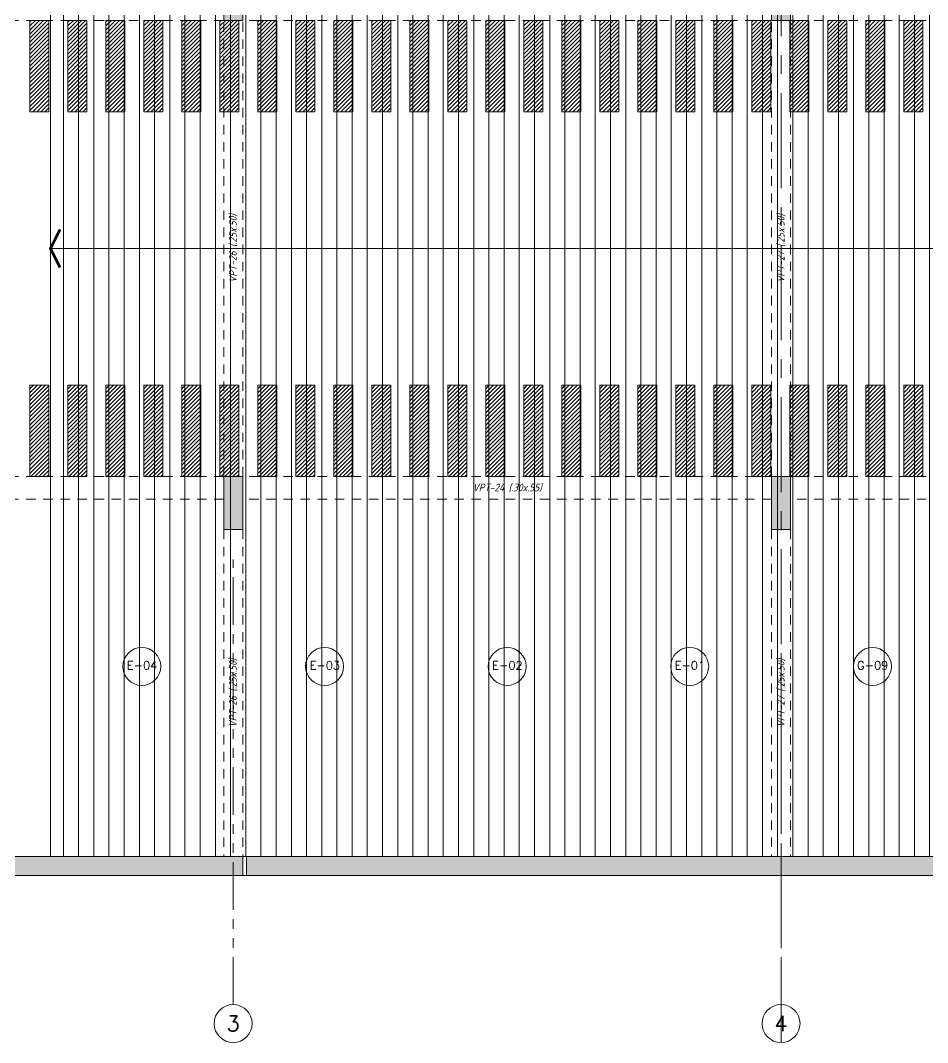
# Model space of a CAD drawing. Header units: millimetres. Extents: x 2085 to 2829, y 1352 to 1631.
# Drawn here: x 2125.02 to 2136.95, y 1520.64 to 1534.09 of the extents above; entities that cross this region are included whole.
import ezdxf
from ezdxf.enums import TextEntityAlignment as Align

# ---------------------------------------------------------------- set-up
doc = ezdxf.new("R2010")
doc.units = ezdxf.units.MM
for name, pattern in [('CENTER', [2, 1.25, -0.25, 0.25, -0.25]), ('HIDDEN', [0.375, 0.25, -0.125]), ('HIDDEN2', [0.1875, 0.125, -0.0625]), ('PHANTOM', [2.5, 1.25, -0.25, 0.25, -0.25, 0.25, -0.25]), ('PHANTOM2', [1.25, 0.625, -0.125, 0.125, -0.125, 0.125, -0.125])]:
    doc.linetypes.add(name, pattern=pattern)
doc.layers.get('0').update_dxf_attribs({"color": 251, "lineweight": 9})
for name, color, linetype, lineweight in [('A-EJES', 251, 'PHANTOM', 9), ('A-ESTRUCTURA-HATCH', 251, 'Continuous', 13), ('A-ESTRUCTURA-PLACAS', 251, 'Continuous', 13), ('A-ESTRUCTURA-VIGAS', 251, 'HIDDEN2', 13), ('A-HATCH', 251, 'Continuous', 9), ('A-LINEAS', 251, 'Continuous', 9), ('A-MUROS', 251, 'Continuous', 9), ('A-NUMERO ESTAC', 251, 'Continuous', 13), ('A-PROYECCIONES', 251, 'HIDDEN2', 9), ('A-TEXTO-INDICACIONES', 251, 'Continuous', 13), ('CIRCULACION PEATONAL', 251, 'Continuous', 13)]:
    doc.layers.add(name, color=color, linetype=linetype, lineweight=lineweight)
doc.layers.add('A-ETAPAS', color=251, linetype='Continuous', lineweight=9, plot=False)
doc.layers.add('A_50_Vigas Chata', color=251, linetype='HIDDEN', lineweight=13, plot=False)
doc.styles.add('APPIA -TEXTOS-GENERALES', font='isocp.shx', dxfattribs={"oblique": 15})
doc.styles.add('ROMANS', font='romans.shx', dxfattribs={"width": 0.8})
pattern_1 = [(45, (93.750368, 0), (-0.0265165, 0.0265165), [])]
pattern_2 = [(45, (94.250368, 0), (-0.0265165, 0.0265165), [])]
pattern_3 = [(45, (94.750368, 0), (-0.0265165, 0.0265165), [])]
pattern_4 = [(45, (95.250368, 0), (-0.0265165, 0.0265165), [])]
pattern_5 = [(45, (95.750368, 0), (-0.0265165, 0.0265165), [])]
pattern_6 = [(45, (96.250368, 0), (-0.0265165, 0.0265165), [])]
pattern_7 = [(45, (96.750368, 0), (-0.0265165, 0.0265165), [])]
pattern_8 = [(45, (97.250368, 0), (-0.0265165, 0.0265165), [])]
pattern_9 = [(45, (97.750368, 0), (-0.0265165, 0.0265165), [])]
pattern_10 = [(45, (98.250368, 0), (-0.0265165, 0.0265165), [])]
pattern_11 = [(45, (98.750368, 0), (-0.0265165, 0.0265165), [])]
pattern_12 = [(45, (99.250368, 0), (-0.0265165, 0.0265165), [])]
pattern_13 = [(45, (99.750368, 0), (-0.0265165, 0.0265165), [])]
pattern_14 = [(45, (100.250368, 0), (-0.0265165, 0.0265165), [])]
pattern_15 = [(45, (100.750368, 0), (-0.0265165, 0.0265165), [])]
pattern_16 = [(45, (101.250368, 0), (-0.0265165, 0.0265165), [])]
pattern_17 = [(45, (101.750368, 0), (-0.0265165, 0.0265165), [])]
pattern_18 = [(45, (102.250368, 0), (-0.0265165, 0.0265165), [])]
pattern_19 = [(45, (102.750368, 0), (-0.0265165, 0.0265165), [])]
pattern_20 = [(45, (103.250368, 0), (-0.0265165, 0.0265165), [])]
pattern_21 = [(45, (103.750368, 0), (-0.0265165, 0.0265165), [])]
pattern_22 = [(45, (104.250368, 0), (-0.0265165, 0.0265165), [])]
pattern_23 = [(45, (104.750368, 0), (-0.0265165, 0.0265165), [])]
pattern_24 = [(45, (105.250368, 0), (-0.0265165, 0.0265165), [])]

# ---------------------------------------------------------------- blocks, each defined once
blk = doc.blocks.new('EST P1')
at = {"layer": 'A-ESTRUCTURA-HATCH'}
h = blk.add_hatch(color=256, dxfattribs=at)
h.dxf.hatch_style = 1
h.paths.add_polyline_path([(28.776, 5.95), (28.776, 5.05), (23.07, 5.05), (23.07, 4.85), (28.926, 4.85), (28.926, 5.75), (32.576, 5.75), (32.576, 4.85), (35.53, 4.85), (35.53, 5.05), (32.726, 5.05), (32.726, 5.95)])
h.paths.add_polyline_path([(43.04, 4.85), (43.04, 5.05), (35.58, 5.05), (35.58, 4.85)])
h.paths.add_polyline_path([(43.09, 5.05), (43.09, 4.85), (47.915, 4.85), (47.915, 5.05)])
h.paths.add_polyline_path([(51.865, 5.05), (51.865, 4.85), (53.376, 4.85), (53.376, 5.05)])
h.paths.add_polyline_path([(72.801, -0.15), (73.001, -0.15, 1), (53.601, -0.15), (53.801, -0.15, -1)])
h.paths.add_polyline_path([(70.351, 0), (70.351, -0.15), (72.749, -0.15), (72.749, 0)], flags=17)
h.paths.add_polyline_path([(69.451, -0.15), (69.451, 0), (66.848, 0, -0.010569), (66.851, -0.15)], flags=17)
h.paths.add_polyline_path([(65.272, 2.496), (65.272, -0.15), (65.422, -0.15), (65.422, 2.378, -0.221666), (66.601, -0.15), (66.801, -0.15, 0.99999), (59.801, -0.15), (60.001, -0.15, -0.61691)], flags=0)
h.paths.add_polyline_path([(71.88, -11.4), (71.88, -11.15), (57.51, -11.15), (57.51, -11.4)])
h.paths.add_polyline_path([(57.46, -11.4), (57.46, -11.15), (43.09, -11.15), (43.09, -11.4)])
h.paths.add_polyline_path([(43.04, -11.4), (43.04, -11.15), (35.58, -11.15), (35.58, -11.4)])
h.paths.add_polyline_path([(23.07, -11.15), (23.07, -11.4), (35.53, -11.4), (35.53, -11.15)])
h.paths.add_polyline_path([(23.02, -11.4), (23.02, -11.15), (12.25, -11.15), (12.25, -11.4)])
h.paths.add_polyline_path([(12.2, -11.4), (12.2, -11.15), (3.65, -11.15), (3.65, -11.4)])
h.paths.add_polyline_path([(3.6, -11.4), (3.6, -11.15), (-3.56, -11.15), (-3.56, -11.4)])
h.paths.add_polyline_path([(-17.98, -11.15), (-17.98, -11.4), (-3.61, -11.4), (-3.61, -11.15)])
h.paths.add_polyline_path([(-18.03, -11.4), (-18.03, -11.15), (-32.4, -11.15), (-32.4, -11.4)])
h.paths.add_polyline_path([(-32.45, -11.4), (-32.45, -11.15), (-46.94, -11.15), (-46.94, -11.4)])
h.paths.add_polyline_path([(-47.24, -11.4), (-46.99, -11.4), (-46.99, -6.15), (-47.24, -6.15)])
h.paths.add_polyline_path([(-46.99, -0.2), (-47.24, -0.2), (-47.24, -6.1), (-46.99, -6.1)])
h.paths.add_polyline_path([(-47.24, 0.15), (-47.24, -0.15), (-44.785, -0.15), (-44.785, 5.05), (-45.035, 5.05), (-45.035, 0.15)])
h.paths.add_polyline_path([(-44.735, 5.05), (-44.735, 4.85), (-32.45, 4.85), (-32.45, 5.05)])
h.paths.add_polyline_path([(-23.224, 4.85), (-23.224, 5.75), (-19.574, 5.75), (-19.574, 4.85), (-18.03, 4.85), (-18.03, 5.05), (-19.424, 5.05), (-19.424, 5.95), (-23.374, 5.95), (-23.374, 5.05), (-32.4, 5.05), (-32.4, 4.85)])
h.paths.add_polyline_path([(-17.98, 5.05), (-17.98, 4.85), (-3.61, 4.85), (-3.61, 5.05)])
h.paths.add_polyline_path([(12.2, 4.85), (12.2, 5.05), (3.825, 5.05), (3.825, 4.85)])
h.paths.add_polyline_path([(12.25, 5.05), (12.25, 4.85), (23.02, 4.85), (23.02, 5.05)])
h = blk.add_hatch(color=256, dxfattribs=at)
h.dxf.hatch_style = 1
h.paths.add_polyline_path([(51.865, 5.05), (47.915, 5.05), (47.915, -0.15), (50.25, -0.15), (50.25, 0), (48.065, 0), (48.065, 2.05), (51.865, 2.05), (51.865, 2.2), (48.065, 2.2), (48.065, 4.85), (51.715, 4.85), (51.715, 3.2), (51.865, 3.2)])
h.paths.add_polyline_path([(1.925, -0.151), (-0.175, -0.151), (-0.175, 4.85), (-3.56, 4.85), (-3.56, 5.05), (3.775, 5.05), (3.775, 1.9), (3.625, 1.9), (3.625, 4.85), (-0.025, 4.85), (-0.025, 2.2), (1.925, 2.2), (1.925, 2.05), (-0.025, 2.05), (-0.025, 0), (1.925, -0.001)])
h.paths.add_polyline_path([(71.63, -6.15), (71.88, -6.15), (71.88, -6.85), (71.63, -6.85)])
h.paths.add_polyline_path([(64.42, -6.15), (64.67, -6.15), (64.67, -6.85), (64.42, -6.85)])
h.paths.add_polyline_path([(57.21, -6.15), (57.46, -6.15), (57.46, -6.85), (57.21, -6.85)])
h.paths.add_polyline_path([(50, -6.15), (50.25, -6.15), (50.25, -6.85), (50, -6.85)])
h.paths.add_polyline_path([(42.79, -6.15), (43.04, -6.15), (43.04, -6.85), (42.79, -6.85)])
h.paths.add_polyline_path([(42.79, 0.55), (43.04, 0.55), (43.04, -0.15), (42.79, -0.15)])
h.paths.add_polyline_path([(35.58, -6.15), (35.83, -6.15), (35.83, -6.85), (35.58, -6.85)])
h.paths.add_polyline_path([(35.58, 0.55), (35.83, 0.55), (35.83, -0.15), (35.58, -0.15)])
h.paths.add_polyline_path([(35.28, -6.15), (35.53, -6.15), (35.53, -6.85), (35.28, -6.85)])
h.paths.add_polyline_path([(35.28, 0.55), (35.53, 0.55), (35.53, -0.15), (35.28, -0.15)])
h.paths.add_polyline_path([(30.28, -6.15), (30.53, -6.15), (30.53, -6.85), (30.28, -6.85)])
h.paths.add_polyline_path([(30.28, 0.55), (30.53, 0.55), (30.53, -0.15), (30.28, -0.15)])
h.paths.add_polyline_path([(23.07, -6.15), (23.32, -6.15), (23.32, -6.85), (23.07, -6.85)])
h.paths.add_polyline_path([(23.07, 0.55), (23.32, 0.55), (23.32, -0.15), (23.07, -0.15)])
h.paths.add_polyline_path([(18.07, -6.15), (18.32, -6.15), (18.32, -6.85), (18.07, -6.85)])
h.paths.add_polyline_path([(18.07, 0.55), (18.32, 0.55), (18.32, -0.15), (18.07, -0.15)])
h.paths.add_polyline_path([(10.86, -6.15), (11.11, -6.15), (11.11, -6.85), (10.86, -6.85)])
h.paths.add_polyline_path([(10.86, 0.55), (11.11, 0.55), (11.11, -0.15), (10.86, -0.15)])
h.paths.add_polyline_path([(3.65, -6.15), (3.9, -6.15), (3.9, -6.85), (3.65, -6.85)])
h.paths.add_polyline_path([(3.625, 0.55), (3.9, 0.55), (3.9, -0.15), (3.625, -0.15)])
h.paths.add_polyline_path([(-3.56, -6.15), (-3.31, -6.15), (-3.31, -6.85), (-3.56, -6.85)])
h.paths.add_polyline_path([(-3.56, 0.55), (-3.31, 0.55), (-3.31, -0.15), (-3.56, -0.15)])
h.paths.add_polyline_path([(-3.86, -6.15), (-3.61, -6.15), (-3.61, -6.85), (-3.86, -6.85)])
h.paths.add_polyline_path([(-3.86, 0.55), (-3.61, 0.55), (-3.61, -0.15), (-3.86, -0.15)])
h.paths.add_polyline_path([(-11.07, -6.15), (-10.82, -6.15), (-10.82, -6.85), (-11.07, -6.85)])
h.paths.add_polyline_path([(-11.07, 0.55), (-10.82, 0.55), (-10.82, -0.15), (-11.07, -0.15)])
h.paths.add_polyline_path([(-18.28, -6.15), (-18.03, -6.15), (-18.03, -6.85), (-18.28, -6.85)])
h.paths.add_polyline_path([(-18.28, 0.55), (-18.03, 0.55), (-18.03, -0.15), (-18.28, -0.15)])
h.paths.add_polyline_path([(-25.49, -6.15), (-25.24, -6.15), (-25.24, -6.85), (-25.49, -6.85)])
h.paths.add_polyline_path([(-25.49, 0.55), (-25.24, 0.55), (-25.24, -0.15), (-25.49, -0.15)])
h.paths.add_polyline_path([(-32.7, -6.15), (-32.45, -6.15), (-32.45, -6.85), (-32.7, -6.85)])
h.paths.add_polyline_path([(-32.7, 0.55), (-32.45, 0.55), (-32.45, -0.15), (-32.7, -0.15)])
h.paths.add_polyline_path([(-39.91, -6.15), (-39.66, -6.15), (-39.66, -6.85), (-39.91, -6.85)])
h.paths.add_polyline_path([(-39.91, 0.55), (-39.66, 0.55), (-39.66, -0.15), (-39.91, -0.15)])
at = {"layer": 'A-ESTRUCTURA-PLACAS'}
for points in [[(-32.7, 0.55), (-32.45, 0.55), (-32.45, -0.15), (-32.7, -0.15)], [(-25.49, 0.55), (-25.24, 0.55), (-25.24, -0.15), (-25.49, -0.15)], [(-32.7, -6.15), (-32.45, -6.15), (-32.45, -6.85), (-32.7, -6.85)], [(-25.49, -6.15), (-25.24, -6.15), (-25.24, -6.85), (-25.49, -6.85)]]:
    blk.add_lwpolyline(points, close=True, dxfattribs=at)
for points in [[(-46.94, -11.4), (-46.94, -11.15), (-32.45, -11.15), (-32.45, -11.4), (-46.94, -11.4)], [(-32.4, -11.15), (-18.03, -11.15), (-18.03, -11.4), (-32.4, -11.4), (-32.4, -11.15)]]:
    blk.add_lwpolyline(points, dxfattribs=at)
at = {"layer": 'A-ESTRUCTURA-VIGAS'}
for points in [[(-32.7, -0.15), (-39.66, -0.15)], [(-32.7, -6.15), (-32.7, -0.15)], [(-32.45, -6.15), (-32.45, -0.15)], [(-25.49, -0.15), (-32.45, -0.15)], [(-25.49, -6.15), (-25.49, -0.15)], [(-25.24, -6.15), (-25.24, -0.15)], [(-18.28, -0.15), (-25.24, -0.15)], [(-32.7, -6.15), (-39.66, -6.15)], [(-25.49, -6.15), (-32.45, -6.15)], [(-18.28, -6.15), (-25.24, -6.15)], [(-32.7, -6.45), (-39.66, -6.45)], [(-25.49, -6.45), (-32.45, -6.45)], [(-18.28, -6.45), (-25.24, -6.45)], [(-32.7, -6.85), (-32.7, -11.15)], [(-32.45, -6.85), (-32.45, -11.15)], [(-25.49, -6.85), (-25.49, -11.15)], [(-25.24, -6.85), (-25.24, -11.15)]]:
    blk.add_lwpolyline(points, dxfattribs=at)
at = {"layer": 'A_50_Vigas Chata', "char_height": 0.1, "attachment_point": 5, "rotation": 90, "style": 'APPIA -TEXTOS-GENERALES'}
for s, insert in [('VPT-26 (.25x.50)', (-32.575, -3.15)), ('VPT-27 (.25x.50)', (-25.365, -3.15)), ('VPT-26 (.25x.50)', (-32.575, -9)), ('VPT-27 (.25x.50)', (-25.365, -9))]:
    blk.add_mtext(s, dxfattribs=dict(at, insert=insert))
at = {"layer": 'A_50_Vigas Chata', "insert": (-28.97, -6.3), "char_height": 0.1, "attachment_point": 5, "style": 'APPIA -TEXTOS-GENERALES'}
blk.add_mtext('VPT-24 (.30x.55)', dxfattribs=at)
blk = doc.blocks.new('*U112')
at = {"layer": 'CIRCULACION PEATONAL'}
h = blk.add_hatch(dxfattribs=at)
h.set_pattern_fill('ANSI31', color=256, scale=0.3)
h.set_pattern_definition(pattern_1)
h.paths.add_polyline_path([(94.047, 0.228), (93.797, 0.228), (93.797, -0.972), (94.047, -0.972)])
h = blk.add_hatch(dxfattribs=at)
h.set_pattern_fill('ANSI31', color=256, scale=0.3)
h.set_pattern_definition(pattern_2)
h.paths.add_polyline_path([(94.547, 0.228), (94.297, 0.228), (94.297, -0.972), (94.547, -0.972)])
h = blk.add_hatch(dxfattribs=at)
h.set_pattern_fill('ANSI31', color=256, scale=0.3)
h.set_pattern_definition(pattern_3)
h.paths.add_polyline_path([(95.047, 0.228), (94.797, 0.228), (94.797, -0.972), (95.047, -0.972)])
h = blk.add_hatch(dxfattribs=at)
h.set_pattern_fill('ANSI31', color=256, scale=0.3)
h.set_pattern_definition(pattern_4)
h.paths.add_polyline_path([(95.547, 0.228), (95.297, 0.228), (95.297, -0.972), (95.547, -0.972)])
h = blk.add_hatch(dxfattribs=at)
h.set_pattern_fill('ANSI31', color=256, scale=0.3)
h.set_pattern_definition(pattern_5)
h.paths.add_polyline_path([(96.047, 0.228), (95.797, 0.228), (95.797, -0.972), (96.047, -0.972)])
h = blk.add_hatch(dxfattribs=at)
h.set_pattern_fill('ANSI31', color=256, scale=0.3)
h.set_pattern_definition(pattern_6)
h.paths.add_polyline_path([(96.547, 0.228), (96.297, 0.228), (96.297, -0.972), (96.547, -0.972)])
h = blk.add_hatch(dxfattribs=at)
h.set_pattern_fill('ANSI31', color=256, scale=0.3)
h.set_pattern_definition(pattern_7)
h.paths.add_polyline_path([(97.047, 0.228), (96.797, 0.228), (96.797, -0.972), (97.047, -0.972)])
h = blk.add_hatch(dxfattribs=at)
h.set_pattern_fill('ANSI31', color=256, scale=0.3)
h.set_pattern_definition(pattern_8)
h.paths.add_polyline_path([(97.547, 0.228), (97.297, 0.228), (97.297, -0.972), (97.547, -0.972)])
h = blk.add_hatch(dxfattribs=at)
h.set_pattern_fill('ANSI31', color=256, scale=0.3)
h.set_pattern_definition(pattern_9)
h.paths.add_polyline_path([(98.047, 0.228), (97.797, 0.228), (97.797, -0.972), (98.047, -0.972)])
h = blk.add_hatch(dxfattribs=at)
h.set_pattern_fill('ANSI31', color=256, scale=0.3)
h.set_pattern_definition(pattern_10)
h.paths.add_polyline_path([(98.547, 0.228), (98.297, 0.228), (98.297, -0.972), (98.547, -0.972)])
h = blk.add_hatch(dxfattribs=at)
h.set_pattern_fill('ANSI31', color=256, scale=0.3)
h.set_pattern_definition(pattern_11)
h.paths.add_polyline_path([(99.047, 0.228), (98.797, 0.228), (98.797, -0.972), (99.047, -0.972)])
h = blk.add_hatch(dxfattribs=at)
h.set_pattern_fill('ANSI31', color=256, scale=0.3)
h.set_pattern_definition(pattern_12)
h.paths.add_polyline_path([(99.547, 0.228), (99.297, 0.228), (99.297, -0.972), (99.547, -0.972)])
h = blk.add_hatch(dxfattribs=at)
h.set_pattern_fill('ANSI31', color=256, scale=0.3)
h.set_pattern_definition(pattern_13)
h.paths.add_polyline_path([(100.047, 0.228), (99.797, 0.228), (99.797, -0.972), (100.047, -0.972)])
h = blk.add_hatch(dxfattribs=at)
h.set_pattern_fill('ANSI31', color=256, scale=0.3)
h.set_pattern_definition(pattern_14)
h.paths.add_polyline_path([(100.547, 0.228), (100.297, 0.228), (100.297, -0.972), (100.547, -0.972)])
h = blk.add_hatch(dxfattribs=at)
h.set_pattern_fill('ANSI31', color=256, scale=0.3)
h.set_pattern_definition(pattern_15)
h.paths.add_polyline_path([(101.047, 0.228), (100.797, 0.228), (100.797, -0.972), (101.047, -0.972)])
h = blk.add_hatch(dxfattribs=at)
h.set_pattern_fill('ANSI31', color=256, scale=0.3)
h.set_pattern_definition(pattern_16)
h.paths.add_polyline_path([(101.547, 0.228), (101.297, 0.228), (101.297, -0.972), (101.547, -0.972)])
h = blk.add_hatch(dxfattribs=at)
h.set_pattern_fill('ANSI31', color=256, scale=0.3)
h.set_pattern_definition(pattern_17)
h.paths.add_polyline_path([(102.047, 0.228), (101.797, 0.228), (101.797, -0.972), (102.047, -0.972)])
h = blk.add_hatch(dxfattribs=at)
h.set_pattern_fill('ANSI31', color=256, scale=0.3)
h.set_pattern_definition(pattern_18)
h.paths.add_polyline_path([(102.547, 0.228), (102.297, 0.228), (102.297, -0.972), (102.547, -0.972)])
h = blk.add_hatch(dxfattribs=at)
h.set_pattern_fill('ANSI31', color=256, scale=0.3)
h.set_pattern_definition(pattern_19)
h.paths.add_polyline_path([(103.047, 0.228), (102.797, 0.228), (102.797, -0.972), (103.047, -0.972)])
h = blk.add_hatch(dxfattribs=at)
h.set_pattern_fill('ANSI31', color=256, scale=0.3)
h.set_pattern_definition(pattern_20)
h.paths.add_polyline_path([(103.547, 0.228), (103.297, 0.228), (103.297, -0.972), (103.547, -0.972)])
h = blk.add_hatch(dxfattribs=at)
h.set_pattern_fill('ANSI31', color=256, scale=0.3)
h.set_pattern_definition(pattern_21)
h.paths.add_polyline_path([(104.047, 0.228), (103.797, 0.228), (103.797, -0.972), (104.047, -0.972)])
h = blk.add_hatch(dxfattribs=at)
h.set_pattern_fill('ANSI31', color=256, scale=0.3)
h.set_pattern_definition(pattern_22)
h.paths.add_polyline_path([(104.547, 0.228), (104.297, 0.228), (104.297, -0.972), (104.547, -0.972)])
h = blk.add_hatch(dxfattribs=at)
h.set_pattern_fill('ANSI31', color=256, scale=0.3)
h.set_pattern_definition(pattern_23)
h.paths.add_polyline_path([(105.047, 0.228), (104.797, 0.228), (104.797, -0.972), (105.047, -0.972)])
h = blk.add_hatch(dxfattribs=at)
h.set_pattern_fill('ANSI31', color=256, scale=0.3)
h.set_pattern_definition(pattern_24)
h.paths.add_polyline_path([(105.547, 0.228), (105.297, 0.228), (105.297, -0.972), (105.547, -0.972)])
for points in [[(93.797, -0.972), (94.047, -0.972), (94.047, 0.228), (93.797, 0.228)], [(94.297, -0.972), (94.547, -0.972), (94.547, 0.228), (94.297, 0.228)], [(94.797, -0.972), (95.047, -0.972), (95.047, 0.228), (94.797, 0.228)], [(95.297, -0.972), (95.547, -0.972), (95.547, 0.228), (95.297, 0.228)], [(95.797, -0.972), (96.047, -0.972), (96.047, 0.228), (95.797, 0.228)], [(96.297, -0.972), (96.547, -0.972), (96.547, 0.228), (96.297, 0.228)], [(96.797, -0.972), (97.047, -0.972), (97.047, 0.228), (96.797, 0.228)], [(97.297, -0.972), (97.547, -0.972), (97.547, 0.228), (97.297, 0.228)], [(97.797, -0.972), (98.047, -0.972), (98.047, 0.228), (97.797, 0.228)], [(98.297, -0.972), (98.547, -0.972), (98.547, 0.228), (98.297, 0.228)], [(98.797, -0.972), (99.047, -0.972), (99.047, 0.228), (98.797, 0.228)], [(99.297, -0.972), (99.547, -0.972), (99.547, 0.228), (99.297, 0.228)], [(99.797, -0.972), (100.047, -0.972), (100.047, 0.228), (99.797, 0.228)], [(100.297, -0.972), (100.547, -0.972), (100.547, 0.228), (100.297, 0.228)], [(100.797, -0.972), (101.047, -0.972), (101.047, 0.228), (100.797, 0.228)], [(101.297, -0.972), (101.547, -0.972), (101.547, 0.228), (101.297, 0.228)], [(101.797, -0.972), (102.047, -0.972), (102.047, 0.228), (101.797, 0.228)], [(102.297, -0.972), (102.547, -0.972), (102.547, 0.228), (102.297, 0.228)], [(102.797, -0.972), (103.047, -0.972), (103.047, 0.228), (102.797, 0.228)], [(103.297, -0.972), (103.547, -0.972), (103.547, 0.228), (103.297, 0.228)], [(103.797, -0.972), (104.047, -0.972), (104.047, 0.228), (103.797, 0.228)], [(104.297, -0.972), (104.547, -0.972), (104.547, 0.228), (104.297, 0.228)], [(104.797, -0.972), (105.047, -0.972), (105.047, 0.228), (104.797, 0.228)], [(105.297, -0.972), (105.547, -0.972), (105.547, 0.228), (105.297, 0.228)]]:
    blk.add_lwpolyline(points, close=True, dxfattribs=at)
blk = doc.blocks.new('*U113')
at = {"layer": 'CIRCULACION PEATONAL'}
h = blk.add_hatch(dxfattribs=at)
h.set_pattern_fill('ANSI31', color=256, scale=0.3)
h.set_pattern_definition(pattern_1)
h.paths.add_polyline_path([(94.047, 0.228), (93.797, 0.228), (93.797, -0.972), (94.047, -0.972)])
h = blk.add_hatch(dxfattribs=at)
h.set_pattern_fill('ANSI31', color=256, scale=0.3)
h.set_pattern_definition(pattern_2)
h.paths.add_polyline_path([(94.547, 0.228), (94.297, 0.228), (94.297, -0.972), (94.547, -0.972)])
h = blk.add_hatch(dxfattribs=at)
h.set_pattern_fill('ANSI31', color=256, scale=0.3)
h.set_pattern_definition(pattern_3)
h.paths.add_polyline_path([(95.047, 0.228), (94.797, 0.228), (94.797, -0.972), (95.047, -0.972)])
h = blk.add_hatch(dxfattribs=at)
h.set_pattern_fill('ANSI31', color=256, scale=0.3)
h.set_pattern_definition(pattern_4)
h.paths.add_polyline_path([(95.547, 0.228), (95.297, 0.228), (95.297, -0.972), (95.547, -0.972)])
h = blk.add_hatch(dxfattribs=at)
h.set_pattern_fill('ANSI31', color=256, scale=0.3)
h.set_pattern_definition(pattern_5)
h.paths.add_polyline_path([(96.047, 0.228), (95.797, 0.228), (95.797, -0.972), (96.047, -0.972)])
h = blk.add_hatch(dxfattribs=at)
h.set_pattern_fill('ANSI31', color=256, scale=0.3)
h.set_pattern_definition(pattern_6)
h.paths.add_polyline_path([(96.547, 0.228), (96.297, 0.228), (96.297, -0.972), (96.547, -0.972)])
h = blk.add_hatch(dxfattribs=at)
h.set_pattern_fill('ANSI31', color=256, scale=0.3)
h.set_pattern_definition(pattern_7)
h.paths.add_polyline_path([(97.047, 0.228), (96.797, 0.228), (96.797, -0.972), (97.047, -0.972)])
h = blk.add_hatch(dxfattribs=at)
h.set_pattern_fill('ANSI31', color=256, scale=0.3)
h.set_pattern_definition(pattern_8)
h.paths.add_polyline_path([(97.547, 0.228), (97.297, 0.228), (97.297, -0.972), (97.547, -0.972)])
h = blk.add_hatch(dxfattribs=at)
h.set_pattern_fill('ANSI31', color=256, scale=0.3)
h.set_pattern_definition(pattern_9)
h.paths.add_polyline_path([(98.047, 0.228), (97.797, 0.228), (97.797, -0.972), (98.047, -0.972)])
h = blk.add_hatch(dxfattribs=at)
h.set_pattern_fill('ANSI31', color=256, scale=0.3)
h.set_pattern_definition(pattern_10)
h.paths.add_polyline_path([(98.547, 0.228), (98.297, 0.228), (98.297, -0.972), (98.547, -0.972)])
h = blk.add_hatch(dxfattribs=at)
h.set_pattern_fill('ANSI31', color=256, scale=0.3)
h.set_pattern_definition(pattern_11)
h.paths.add_polyline_path([(99.047, 0.228), (98.797, 0.228), (98.797, -0.972), (99.047, -0.972)])
h = blk.add_hatch(dxfattribs=at)
h.set_pattern_fill('ANSI31', color=256, scale=0.3)
h.set_pattern_definition(pattern_12)
h.paths.add_polyline_path([(99.547, 0.228), (99.297, 0.228), (99.297, -0.972), (99.547, -0.972)])
h = blk.add_hatch(dxfattribs=at)
h.set_pattern_fill('ANSI31', color=256, scale=0.3)
h.set_pattern_definition(pattern_13)
h.paths.add_polyline_path([(100.047, 0.228), (99.797, 0.228), (99.797, -0.972), (100.047, -0.972)])
h = blk.add_hatch(dxfattribs=at)
h.set_pattern_fill('ANSI31', color=256, scale=0.3)
h.set_pattern_definition(pattern_14)
h.paths.add_polyline_path([(100.547, 0.228), (100.297, 0.228), (100.297, -0.972), (100.547, -0.972)])
h = blk.add_hatch(dxfattribs=at)
h.set_pattern_fill('ANSI31', color=256, scale=0.3)
h.set_pattern_definition(pattern_15)
h.paths.add_polyline_path([(101.047, 0.228), (100.797, 0.228), (100.797, -0.972), (101.047, -0.972)])
h = blk.add_hatch(dxfattribs=at)
h.set_pattern_fill('ANSI31', color=256, scale=0.3)
h.set_pattern_definition(pattern_16)
h.paths.add_polyline_path([(101.547, 0.228), (101.297, 0.228), (101.297, -0.972), (101.547, -0.972)])
h = blk.add_hatch(dxfattribs=at)
h.set_pattern_fill('ANSI31', color=256, scale=0.3)
h.set_pattern_definition(pattern_17)
h.paths.add_polyline_path([(102.047, 0.228), (101.797, 0.228), (101.797, -0.972), (102.047, -0.972)])
h = blk.add_hatch(dxfattribs=at)
h.set_pattern_fill('ANSI31', color=256, scale=0.3)
h.set_pattern_definition(pattern_18)
h.paths.add_polyline_path([(102.547, 0.228), (102.297, 0.228), (102.297, -0.972), (102.547, -0.972)])
h = blk.add_hatch(dxfattribs=at)
h.set_pattern_fill('ANSI31', color=256, scale=0.3)
h.set_pattern_definition(pattern_19)
h.paths.add_polyline_path([(103.047, 0.228), (102.797, 0.228), (102.797, -0.972), (103.047, -0.972)])
h = blk.add_hatch(dxfattribs=at)
h.set_pattern_fill('ANSI31', color=256, scale=0.3)
h.set_pattern_definition(pattern_20)
h.paths.add_polyline_path([(103.547, 0.228), (103.297, 0.228), (103.297, -0.972), (103.547, -0.972)])
h = blk.add_hatch(dxfattribs=at)
h.set_pattern_fill('ANSI31', color=256, scale=0.3)
h.set_pattern_definition(pattern_21)
h.paths.add_polyline_path([(104.047, 0.228), (103.797, 0.228), (103.797, -0.972), (104.047, -0.972)])
h = blk.add_hatch(dxfattribs=at)
h.set_pattern_fill('ANSI31', color=256, scale=0.3)
h.set_pattern_definition(pattern_22)
h.paths.add_polyline_path([(104.547, 0.228), (104.297, 0.228), (104.297, -0.972), (104.547, -0.972)])
h = blk.add_hatch(dxfattribs=at)
h.set_pattern_fill('ANSI31', color=256, scale=0.3)
h.set_pattern_definition(pattern_23)
h.paths.add_polyline_path([(105.047, 0.228), (104.797, 0.228), (104.797, -0.972), (105.047, -0.972)])
h = blk.add_hatch(dxfattribs=at)
h.set_pattern_fill('ANSI31', color=256, scale=0.3)
h.set_pattern_definition(pattern_24)
h.paths.add_polyline_path([(105.547, 0.228), (105.297, 0.228), (105.297, -0.972), (105.547, -0.972)])
for points in [[(93.797, -0.972), (94.047, -0.972), (94.047, 0.228), (93.797, 0.228)], [(94.297, -0.972), (94.547, -0.972), (94.547, 0.228), (94.297, 0.228)], [(94.797, -0.972), (95.047, -0.972), (95.047, 0.228), (94.797, 0.228)], [(95.297, -0.972), (95.547, -0.972), (95.547, 0.228), (95.297, 0.228)], [(95.797, -0.972), (96.047, -0.972), (96.047, 0.228), (95.797, 0.228)], [(96.297, -0.972), (96.547, -0.972), (96.547, 0.228), (96.297, 0.228)], [(96.797, -0.972), (97.047, -0.972), (97.047, 0.228), (96.797, 0.228)], [(97.297, -0.972), (97.547, -0.972), (97.547, 0.228), (97.297, 0.228)], [(97.797, -0.972), (98.047, -0.972), (98.047, 0.228), (97.797, 0.228)], [(98.297, -0.972), (98.547, -0.972), (98.547, 0.228), (98.297, 0.228)], [(98.797, -0.972), (99.047, -0.972), (99.047, 0.228), (98.797, 0.228)], [(99.297, -0.972), (99.547, -0.972), (99.547, 0.228), (99.297, 0.228)], [(99.797, -0.972), (100.047, -0.972), (100.047, 0.228), (99.797, 0.228)], [(100.297, -0.972), (100.547, -0.972), (100.547, 0.228), (100.297, 0.228)], [(100.797, -0.972), (101.047, -0.972), (101.047, 0.228), (100.797, 0.228)], [(101.297, -0.972), (101.547, -0.972), (101.547, 0.228), (101.297, 0.228)], [(101.797, -0.972), (102.047, -0.972), (102.047, 0.228), (101.797, 0.228)], [(102.297, -0.972), (102.547, -0.972), (102.547, 0.228), (102.297, 0.228)], [(102.797, -0.972), (103.047, -0.972), (103.047, 0.228), (102.797, 0.228)], [(103.297, -0.972), (103.547, -0.972), (103.547, 0.228), (103.297, 0.228)], [(103.797, -0.972), (104.047, -0.972), (104.047, 0.228), (103.797, 0.228)], [(104.297, -0.972), (104.547, -0.972), (104.547, 0.228), (104.297, 0.228)], [(104.797, -0.972), (105.047, -0.972), (105.047, 0.228), (104.797, 0.228)], [(105.297, -0.972), (105.547, -0.972), (105.547, 0.228), (105.297, 0.228)]]:
    blk.add_lwpolyline(points, close=True, dxfattribs=at)
blk = doc.blocks.new('EJES 1P')
at = {"layer": 'A-EJES', "linetype": 'PHANTOM2'}
for points in [[(12.434, -18.151), (12.434, -12.292)], [(19.644, -18.151), (19.644, -12.292)]]:
    blk.add_lwpolyline(points, dxfattribs=at)
at = {"layer": 'A-EJES', "linetype": 'Continuous'}
for centre in [(12.434, -18.398), (19.644, -18.398)]:
    blk.add_circle(centre, 0.25, dxfattribs=at)
at = {"layer": 'A-EJES', "linetype": 'Continuous', "style": 'ROMANS'}
for s, p in [('3', (12.434, -18.398)), ('4', (19.644, -18.398))]:
    blk.add_text(s, height=0.2, dxfattribs=at).set_placement(p, align=Align.MIDDLE_CENTER)
blk = doc.blocks.new('EJE')
at = {"linetype": 'Continuous'}
blk.add_circle((0, 0), 0.5, dxfattribs=at)
at = {"layer": 'A-TEXTO-INDICACIONES', "style": 'ROMANS'}
blk.add_attdef('EJE', text='', height=0.22, rotation=0, dxfattribs=at).set_placement((0.007, 0.028), align=Align.MIDDLE_CENTER)

msp = doc.modelspace()

# ---------------------------------------------------------------- hatches: boundary and pattern name
at = {"layer": 'A-HATCH'}
h = msp.add_hatch(dxfattribs=at)
h.set_pattern_fill('_USER', color=256, scale=0.2, angle=90, pattern_type=0)
h.set_pattern_definition([(90, (2156.78057, 1531.08782), (-0.2, 1e-17), [])])
h.paths.add_polyline_path([(2125.411, 1539.088), (2125.411, 1523.088), (2156.531, 1523.088), (2156.531, 1539.088)])

# ---------------------------------------------------------------- linework, layer by layer
msp.add_line((2125.411, 1531.088), (2156.531, 1531.088))
at = {"const_width": 0.0375}
msp.add_lwpolyline([(2125.536, 1530.838), (2125.411, 1531.088), (2125.536, 1531.338)], dxfattribs=at)
msp.add_lwpolyline([(2125.536, 1530.838), (2125.411, 1531.088), (2125.536, 1531.338)], dxfattribs=at)
at = {"layer": 'A-ETAPAS', "color": 4, "linetype": 'CENTER'}
msp.add_line((2135.026, 1545.13), (2135.026, 1520.64), dxfattribs=at)
at = {"layer": 'A-ETAPAS', "linetype": 'CENTER'}
msp.add_line((2135.026, 1545.13), (2135.026, 1520.64), dxfattribs=at)
at = {"layer": 'A-LINEAS'}
msp.add_lwpolyline([(2125.411, 1539.088), (2125.411, 1523.088), (2156.531, 1523.088), (2156.531, 1539.088)], close=True, dxfattribs=at)
at = {"layer": 'A-MUROS'}
for p, q in [((2232.271, 1523.088), (2113.401, 1523.088)), ((2113.151, 1522.838), (2232.271, 1522.838))]:
    msp.add_line(p, q, dxfattribs=at)
for points in [[(2127.691, 1528.088), (2127.941, 1528.088), (2127.941, 1527.388), (2127.691, 1527.388)], [(2134.901, 1528.088), (2135.151, 1528.088), (2135.151, 1527.388), (2134.901, 1527.388)]]:
    msp.add_lwpolyline(points, close=True, dxfattribs=at)

# ---------------------------------------------------------------- block references
msp.add_blockref('EST P1', (2160.391, 1534.238))
at = {"rotation": 180}
for name, p in [('*U113', (2230.688, 1533.115)), ('*U112', (2230.688, 1528.315))]:
    msp.add_blockref(name, p, dxfattribs=at)
at = {"layer": 'A-NUMERO ESTAC', "xscale": 0.5, "yscale": 0.5, "zscale": 0.5}
for p, values in [((2126.613, 1525.588), {'EJE': 'E-04'}), ((2129.018, 1525.588), {'EJE': 'E-03'}), ((2131.421, 1525.588), {'EJE': 'E-02'}), ((2133.823, 1525.588), {'EJE': 'E-01'}), ((2136.228, 1525.588), {'EJE': 'G-09'})]:
    msp.add_blockref('EJE', p, dxfattribs=at).add_auto_attribs(values)
at = {"layer": 'A-PROYECCIONES'}
msp.add_blockref('EJES 1P', (2115.381, 1539.288), dxfattribs=at)

doc.saveas('drawing.dxf')
